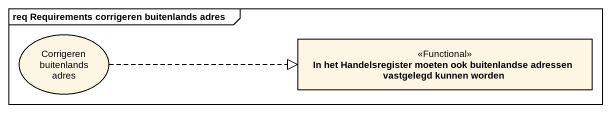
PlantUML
@startuml
mainframe req Requirements corrigeren buitenlands adres
allowmixing
hide circle
hide empty members
usecase "Corrigeren buitenlands adres" as Corrigeren_buitenlands_adres
class "In het Handelsregister moeten ook buitenlandse adressen vastgelegd kunnen worden" as In_het_Handelsregister <<Functional>>
Corrigeren_buitenlands_adres .right.|> In_het_Handelsregister
@enduml
